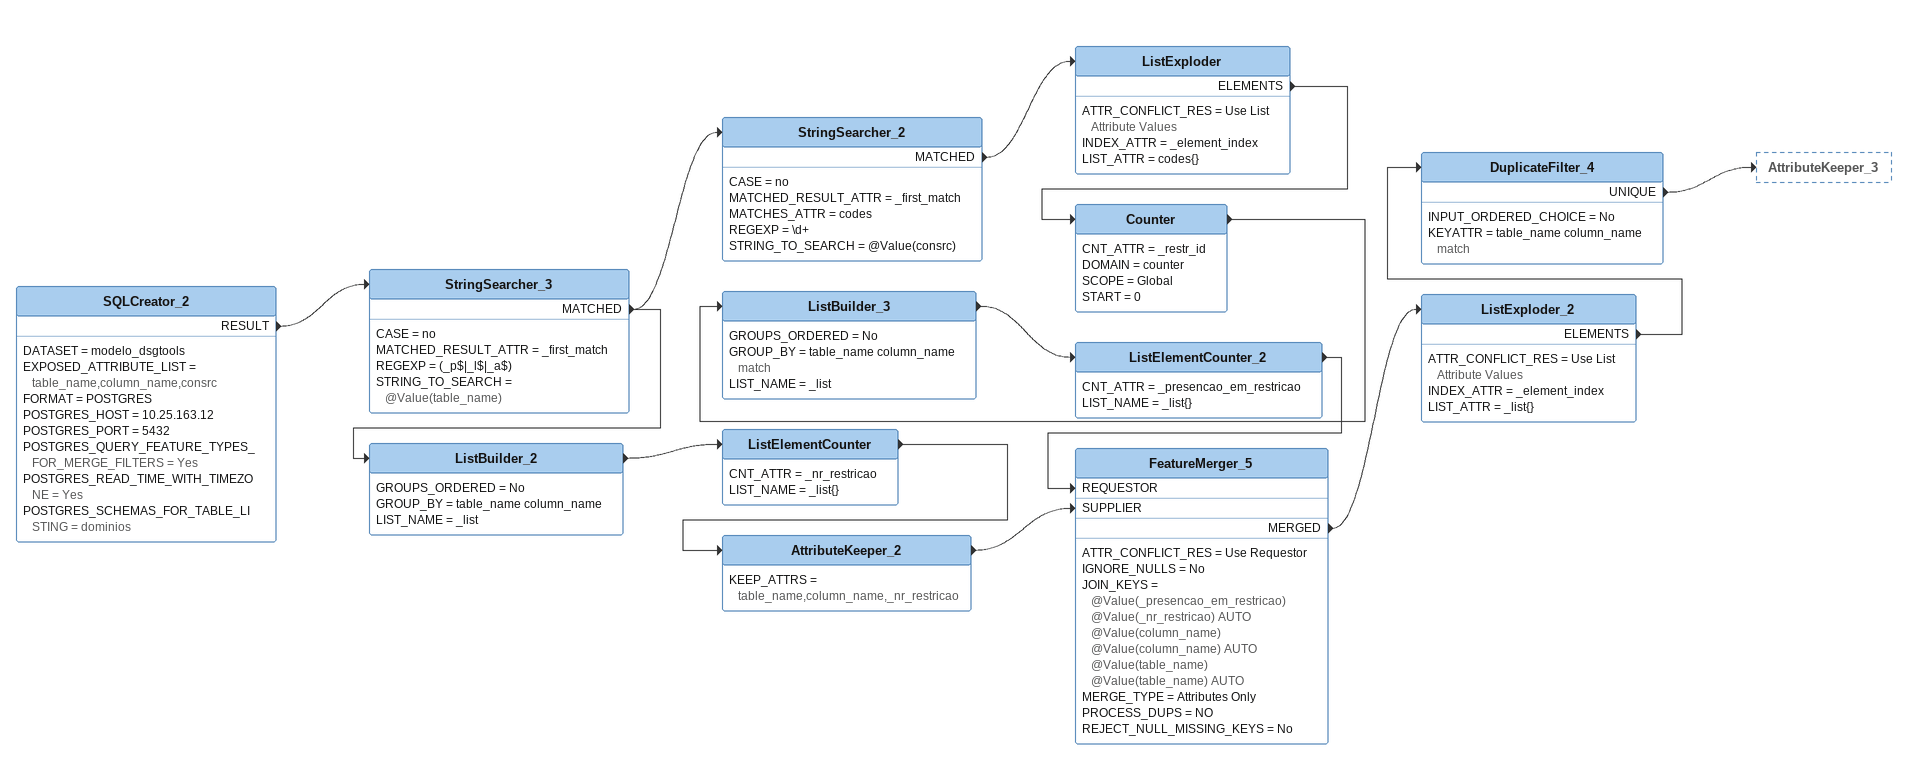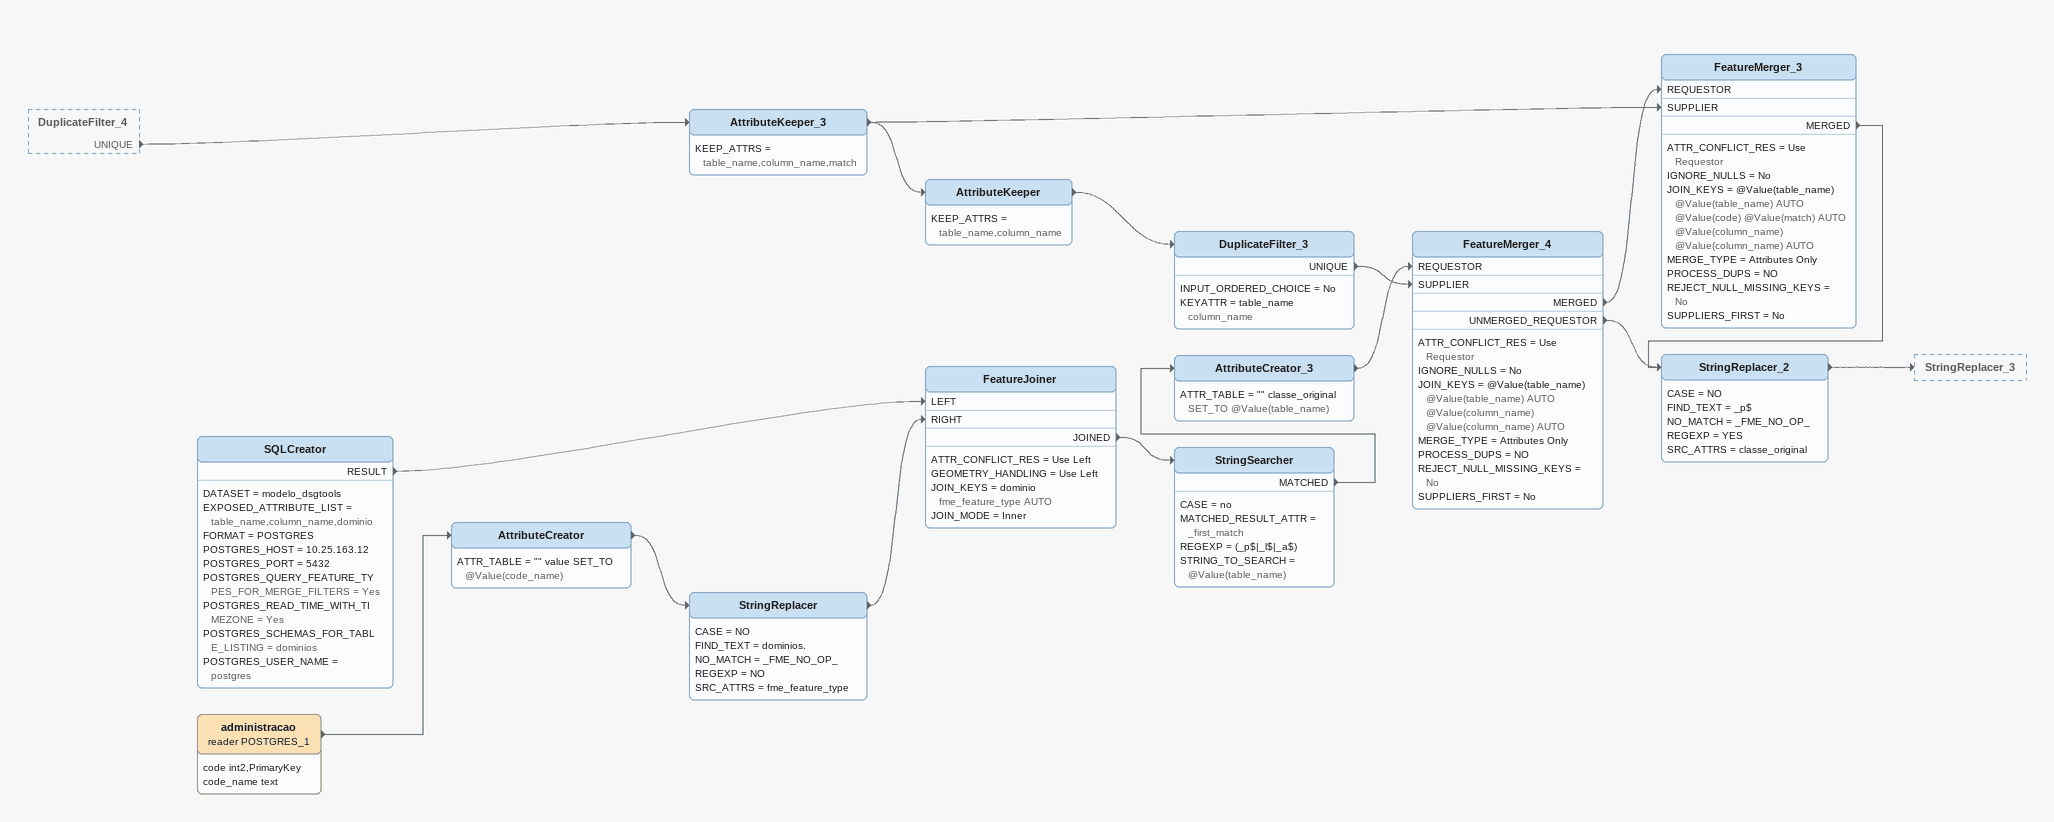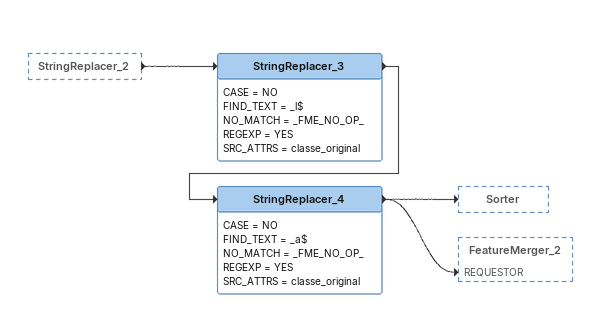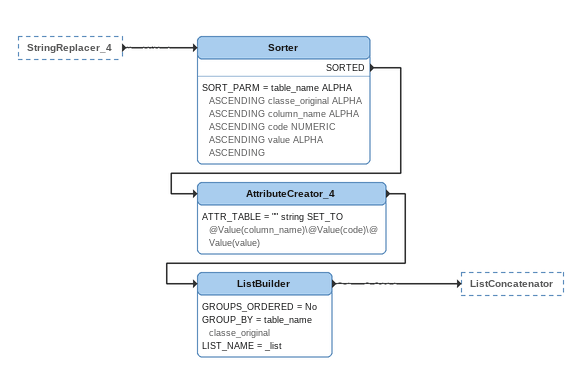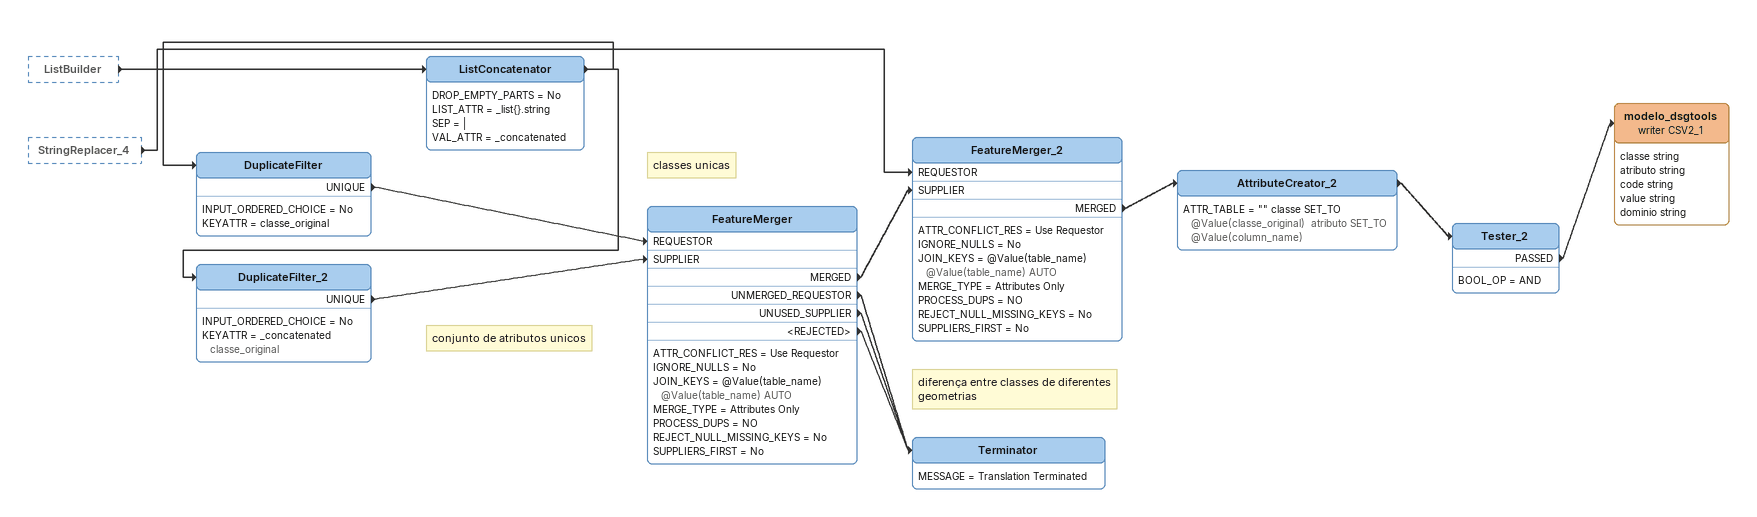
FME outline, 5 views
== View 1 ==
SQLCreator_2
    DATASET = modelo_dsgtools
    EXPOSED_ATTRIBUTE_LIST = table_name,column_name,consrc
    FORMAT = POSTGRES
    POSTGRES_HOST = 10.25.163.12
    POSTGRES_PORT = 5432
    POSTGRES_QUERY_FEATURE_TYPES_FOR_MERGE_FILTERS = Yes
    POSTGRES_READ_TIME_WITH_TIMEZONE = Yes
    POSTGRES_SCHEMAS_FOR_TABLE_LISTING = dominios
    RESULT -> StringSearcher_3
StringSearcher_3
    CASE = no
    MATCHED_RESULT_ATTR = _first_match
    REGEXP = (_p$|_l$|_a$)
    STRING_TO_SEARCH = @Value(table_name)
    MATCHED -> ListBuilder_2
    MATCHED -> StringSearcher_2
StringSearcher_2
    CASE = no
    MATCHED_RESULT_ATTR = _first_match
    MATCHES_ATTR = codes
    REGEXP = \d+
    STRING_TO_SEARCH = @Value(consrc)
    MATCHED -> ListExploder
ListExploder
    ATTR_CONFLICT_RES = Use List Attribute Values
    INDEX_ATTR = _element_index
    LIST_ATTR = codes{}
    ELEMENTS -> Counter
Counter
    CNT_ATTR = _restr_id
    DOMAIN = counter
    SCOPE = Global
    START = 0
    -> ListBuilder_3
ListBuilder_3
    GROUPS_ORDERED = No
    GROUP_BY = table_name column_name match
    LIST_NAME = _list
    -> ListElementCounter_2
ListElementCounter_2
    CNT_ATTR = _presencao_em_restricao
    LIST_NAME = _list{}
    -> FeatureMerger_5 [REQUESTOR]
ListBuilder_2
    GROUPS_ORDERED = No
    GROUP_BY = table_name column_name
    LIST_NAME = _list
    -> ListElementCounter
ListElementCounter
    CNT_ATTR = _nr_restricao
    LIST_NAME = _list{}
    -> AttributeKeeper_2
AttributeKeeper_2
    KEEP_ATTRS = table_name,column_name,_nr_restricao
    -> FeatureMerger_5 [SUPPLIER]
FeatureMerger_5
    ATTR_CONFLICT_RES = Use Requestor
    IGNORE_NULLS = No
    JOIN_KEYS = @Value(_presencao_em_restricao) @Value(_nr_restricao) AUTO @Value(column_name) @Value(column_name) AUTO @Value(table_name) @Value(table_name) AUTO
    MERGE_TYPE = Attributes Only
    PROCESS_DUPS = NO
    REJECT_NULL_MISSING_KEYS = No
    MERGED -> ListExploder_2
ListExploder_2
    ATTR_CONFLICT_RES = Use List Attribute Values
    INDEX_ATTR = _element_index
    LIST_ATTR = _list{}
    ELEMENTS -> DuplicateFilter_4
DuplicateFilter_4
    INPUT_ORDERED_CHOICE = No
    KEYATTR = table_name column_name match
    UNIQUE -> AttributeKeeper_3

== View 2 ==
DuplicateFilter_4 [outside]
    UNIQUE -> AttributeKeeper_3
AttributeKeeper_3
    KEEP_ATTRS = table_name,column_name,match
    -> FeatureMerger_3 [SUPPLIER]
    -> AttributeKeeper
AttributeKeeper
    KEEP_ATTRS = table_name,column_name
    -> DuplicateFilter_3
DuplicateFilter_3
    INPUT_ORDERED_CHOICE = No
    KEYATTR = table_name column_name
    UNIQUE -> FeatureMerger_4 [SUPPLIER]
SQLCreator
    DATASET = modelo_dsgtools
    EXPOSED_ATTRIBUTE_LIST = table_name,column_name,dominio
    FORMAT = POSTGRES
    POSTGRES_HOST = 10.25.163.12
    POSTGRES_PORT = 5432
    POSTGRES_QUERY_FEATURE_TYPES_FOR_MERGE_FILTERS = Yes
    POSTGRES_READ_TIME_WITH_TIMEZONE = Yes
    POSTGRES_SCHEMAS_FOR_TABLE_LISTING = dominios
    POSTGRES_USER_NAME = postgres
    RESULT -> FeatureJoiner [LEFT]
administracao (reader POSTGRES_1)
    attributes: code int2,PrimaryKey, code_name text
    -> AttributeCreator
AttributeCreator
    ATTR_TABLE = "" value SET_TO @Value(code_name)
    -> StringReplacer
StringReplacer
    CASE = NO
    FIND_TEXT = dominios.
    NO_MATCH = _FME_NO_OP_
    REGEXP = NO
    SRC_ATTRS = fme_feature_type
    -> FeatureJoiner [RIGHT]
FeatureJoiner
    ATTR_CONFLICT_RES = Use Left
    GEOMETRY_HANDLING = Use Left
    JOIN_KEYS = dominio fme_feature_type AUTO
    JOIN_MODE = Inner
    JOINED -> StringSearcher
StringSearcher
    CASE = no
    MATCHED_RESULT_ATTR = _first_match
    REGEXP = (_p$|_l$|_a$)
    STRING_TO_SEARCH = @Value(table_name)
    MATCHED -> AttributeCreator_3
AttributeCreator_3
    ATTR_TABLE = "" classe_original SET_TO @Value(table_name)
    -> FeatureMerger_4 [REQUESTOR]
FeatureMerger_4
    ATTR_CONFLICT_RES = Use Requestor
    IGNORE_NULLS = No
    JOIN_KEYS = @Value(table_name) @Value(table_name) AUTO @Value(column_name) @Value(column_name) AUTO
    MERGE_TYPE = Attributes Only
    PROCESS_DUPS = NO
    REJECT_NULL_MISSING_KEYS = No
    SUPPLIERS_FIRST = No
    MERGED -> FeatureMerger_3 [REQUESTOR]
    UNMERGED_REQUESTOR -> StringReplacer_2
FeatureMerger_3
    ATTR_CONFLICT_RES = Use Requestor
    IGNORE_NULLS = No
    JOIN_KEYS = @Value(table_name) @Value(table_name) AUTO @Value(code) @Value(match) AUTO @Value(column_name) @Value(column_name) AUTO
    MERGE_TYPE = Attributes Only
    PROCESS_DUPS = NO
    REJECT_NULL_MISSING_KEYS = No
    SUPPLIERS_FIRST = No
    MERGED -> StringReplacer_2
StringReplacer_2
    CASE = NO
    FIND_TEXT = _p$
    NO_MATCH = _FME_NO_OP_
    REGEXP = YES
    SRC_ATTRS = classe_original
    -> StringReplacer_3

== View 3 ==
StringReplacer_2 [outside]
    -> StringReplacer_3
StringReplacer_3
    CASE = NO
    FIND_TEXT = _l$
    NO_MATCH = _FME_NO_OP_
    REGEXP = YES
    SRC_ATTRS = classe_original
    -> StringReplacer_4
StringReplacer_4
    CASE = NO
    FIND_TEXT = _a$
    NO_MATCH = _FME_NO_OP_
    REGEXP = YES
    SRC_ATTRS = classe_original
    -> Sorter
    -> FeatureMerger_2 [REQUESTOR]

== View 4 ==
StringReplacer_4 [outside]
    -> Sorter
Sorter
    SORT_PARM = table_name ALPHA ASCENDING classe_original ALPHA ASCENDING column_name ALPHA ASCENDING code NUMERIC ASCENDING value ALPHA ASCENDING
    SORTED -> AttributeCreator_4
AttributeCreator_4
    ATTR_TABLE = "" string SET_TO @Value(column_name)\@Value(code)\@Value(value)
    -> ListBuilder
ListBuilder
    GROUPS_ORDERED = No
    GROUP_BY = table_name classe_original
    LIST_NAME = _list
    -> ListConcatenator

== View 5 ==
ListBuilder [outside]
    -> ListConcatenator
StringReplacer_4 [outside]
    -> FeatureMerger_2 [REQUESTOR]
ListConcatenator
    DROP_EMPTY_PARTS = No
    LIST_ATTR = _list{}.string
    SEP = |
    VAL_ATTR = _concatenated
    -> DuplicateFilter
    -> DuplicateFilter_2
DuplicateFilter
    INPUT_ORDERED_CHOICE = No
    KEYATTR = classe_original
    UNIQUE -> FeatureMerger [REQUESTOR]
Note: conjunto de atributos unicos
DuplicateFilter_2
    INPUT_ORDERED_CHOICE = No
    KEYATTR = _concatenated classe_original
    UNIQUE -> FeatureMerger [SUPPLIER]
Note: classes unicas
FeatureMerger
    ATTR_CONFLICT_RES = Use Requestor
    IGNORE_NULLS = No
    JOIN_KEYS = @Value(table_name) @Value(table_name) AUTO
    MERGE_TYPE = Attributes Only
    PROCESS_DUPS = NO
    REJECT_NULL_MISSING_KEYS = No
    SUPPLIERS_FIRST = No
    MERGED -> FeatureMerger_2 [SUPPLIER]
    UNMERGED_REQUESTOR -> Terminator
    UNUSED_SUPPLIER -> Terminator
    <REJECTED> -> Terminator
FeatureMerger_2
    ATTR_CONFLICT_RES = Use Requestor
    IGNORE_NULLS = No
    JOIN_KEYS = @Value(table_name) @Value(table_name) AUTO
    MERGE_TYPE = Attributes Only
    PROCESS_DUPS = NO
    REJECT_NULL_MISSING_KEYS = No
    SUPPLIERS_FIRST = No
    MERGED -> AttributeCreator_2
AttributeCreator_2
    ATTR_TABLE = "" classe SET_TO @Value(classe_original)  atributo SET_TO @Value(column_name)
    -> Tester_2
Tester_2
    BOOL_OP = AND
    PASSED -> modelo_dsgtools (writer CSV2_1)
modelo_dsgtools (writer CSV2_1)
    attributes: classe string, atributo string, code string, value string, dominio string
Note: diferença entre classes de diferentes geometrias
Terminator
    MESSAGE = Translation Terminated
